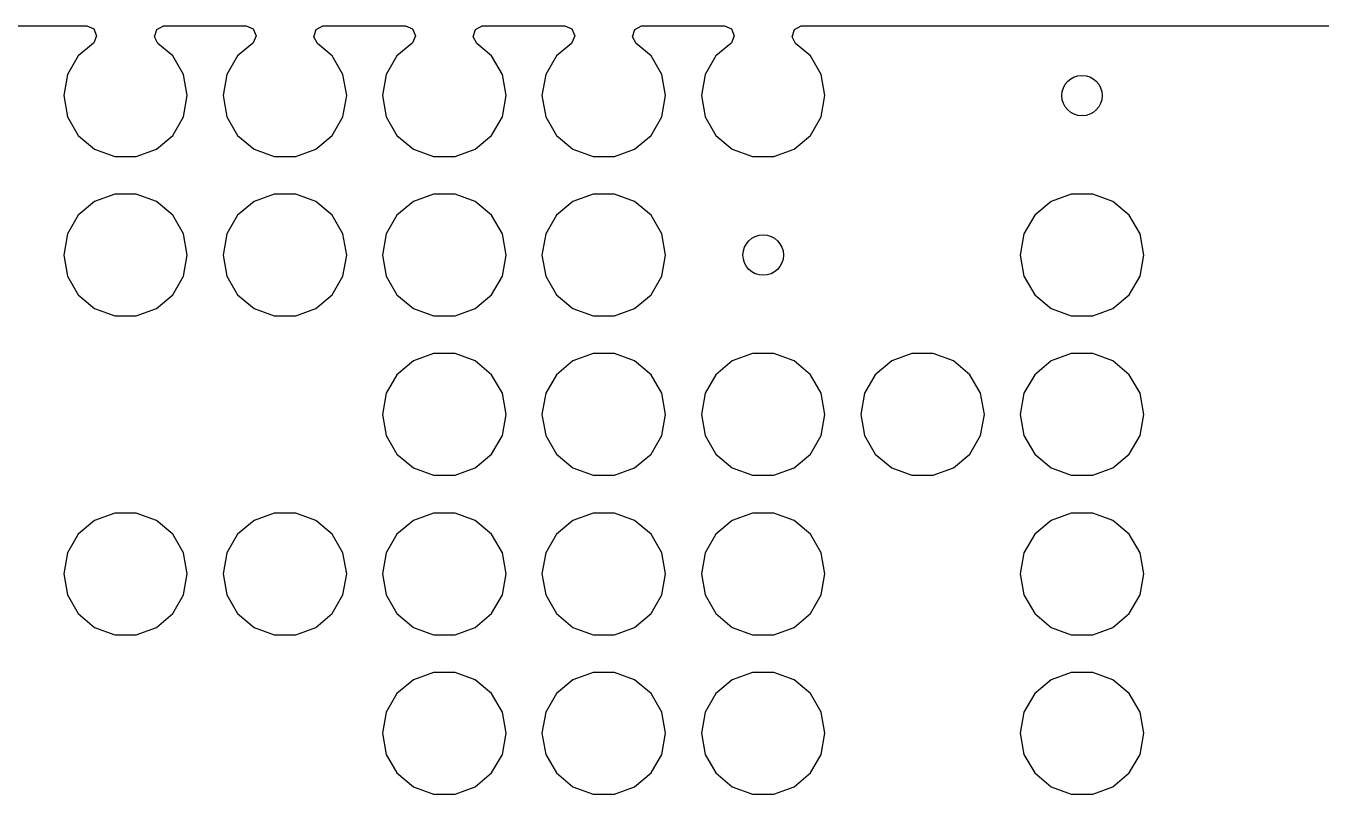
# Model space of a CAD drawing. Extents: x -0.61 to 0.4, y -0.57 to 0.67.
# Drawn here: x -0.0944 to 0.1615, y 0.5164 to 0.6682 of the extents above; entities that cross this region are included whole.
import ezdxf

# ---------------------------------------------------------------- set-up
doc = ezdxf.new("R2010")
doc.units = 0
doc.header["$MEASUREMENT"] = 0

msp = doc.modelspace()

# ---------------------------------------------------------------- linework, layer by layer
for p, q in [((-0.17708, 0.66816), (-0.08237, 0.66816)), ((-0.08237, 0.66816), (-0.08099, 0.66758)), ((-0.06855, 0.66746), (-0.06722, 0.66815)), ((-0.06722, 0.66815), (-0.06704, 0.66816)), ((-0.06704, 0.66816), (-0.05088, 0.66816)), ((-0.05088, 0.66816), (-0.04949, 0.66758)), ((-0.03705, 0.66746), (-0.03572, 0.66815)), ((-0.03572, 0.66815), (-0.03555, 0.66816)), ((-0.03555, 0.66816), (-0.01938, 0.66816)), ((-0.01938, 0.66816), (-0.01799, 0.66758)), ((-0.00555, 0.66746), (-0.00422, 0.66815)), ((-0.00422, 0.66815), (-0.00405, 0.66816)), ((-0.00405, 0.66816), (0.01212, 0.66816)), ((0.01212, 0.66816), (0.0135, 0.66758)), ((0.02594, 0.66746), (0.02727, 0.66815)), ((0.02727, 0.66815), (0.02744, 0.66816)), ((0.02744, 0.66816), (0.04361, 0.66816)), ((0.04361, 0.66816), (0.045, 0.66758)), ((0.05744, 0.66746), (0.05877, 0.66815)), ((0.05877, 0.66815), (0.05894, 0.66816)), ((0.05894, 0.66816), (0.20089, 0.66816)), ((-0.08099, 0.66758), (-0.08041, 0.6662)), ((-0.08041, 0.6662), (-0.08099, 0.66481)), ((-0.069, 0.66603), (-0.06855, 0.66746)), ((-0.0683, 0.66469), (-0.069, 0.66603)), ((-0.04949, 0.66758), (-0.04892, 0.6662)), ((-0.04892, 0.6662), (-0.04949, 0.66481)), ((-0.0375, 0.66603), (-0.03705, 0.66746)), ((-0.03681, 0.66469), (-0.0375, 0.66603)), ((-0.01799, 0.66758), (-0.01742, 0.6662)), ((-0.01742, 0.6662), (-0.01799, 0.66481)), ((-0.00601, 0.66603), (-0.00555, 0.66746)), ((-0.00531, 0.66469), (-0.00601, 0.66603)), ((0.0135, 0.66758), (0.01408, 0.6662)), ((0.01408, 0.6662), (0.0135, 0.66481)), ((0.02549, 0.66603), (0.02594, 0.66746)), ((0.02618, 0.66469), (0.02549, 0.66603)), ((0.045, 0.66758), (0.04557, 0.6662)), ((0.04557, 0.6662), (0.045, 0.66481)), ((0.05699, 0.66603), (0.05744, 0.66746)), ((0.05768, 0.66469), (0.05699, 0.66603)), ((-0.08111, 0.6647), (-0.08406, 0.66222)), ((-0.08099, 0.66481), (-0.08111, 0.6647)), ((-0.06536, 0.66222), (-0.0683, 0.66469)), ((-0.04962, 0.6647), (-0.05256, 0.66222)), ((-0.04949, 0.66481), (-0.04962, 0.6647)), ((-0.03386, 0.66222), (-0.03681, 0.66469)), ((-0.01812, 0.6647), (-0.02107, 0.66222)), ((-0.01799, 0.66481), (-0.01812, 0.6647)), ((-0.00237, 0.66222), (-0.00531, 0.66469)), ((0.01338, 0.6647), (0.01043, 0.66222)), ((0.0135, 0.66481), (0.01338, 0.6647)), ((0.02913, 0.66222), (0.02618, 0.66469)), ((0.04487, 0.6647), (0.04193, 0.66222)), ((0.045, 0.66481), (0.04487, 0.6647)), ((0.06063, 0.66222), (0.05768, 0.66469)), ((-0.08406, 0.66222), (-0.08618, 0.65855)), ((-0.06324, 0.65855), (-0.06536, 0.66222)), ((-0.05256, 0.66222), (-0.05468, 0.65855)), ((-0.03174, 0.65855), (-0.03386, 0.66222)), ((-0.02107, 0.66222), (-0.02319, 0.65855)), ((-0.00025, 0.65855), (-0.00237, 0.66222)), ((0.01043, 0.66222), (0.00831, 0.65855)), ((0.03125, 0.65855), (0.02913, 0.66222)), ((0.04193, 0.66222), (0.03981, 0.65855)), ((0.06274, 0.65855), (0.06063, 0.66222)), ((-0.08618, 0.65855), (-0.08691, 0.65438)), ((-0.0625, 0.65438), (-0.06324, 0.65855)), ((-0.05468, 0.65855), (-0.05542, 0.65438)), ((-0.03101, 0.65438), (-0.03174, 0.65855)), ((-0.02319, 0.65855), (-0.02392, 0.65438)), ((0.00049, 0.65438), (-0.00025, 0.65855)), ((0.00831, 0.65855), (0.00757, 0.65438)), ((0.03198, 0.65438), (0.03125, 0.65855)), ((0.03981, 0.65855), (0.03907, 0.65438)), ((0.06348, 0.65438), (0.06274, 0.65855)), ((-0.08691, 0.65438), (-0.08618, 0.6502)), ((-0.06324, 0.6502), (-0.0625, 0.65438)), ((-0.05542, 0.65438), (-0.05468, 0.6502)), ((-0.03174, 0.6502), (-0.03101, 0.65438)), ((-0.02392, 0.65438), (-0.02319, 0.6502)), ((-0.00025, 0.6502), (0.00049, 0.65438)), ((0.00757, 0.65438), (0.00831, 0.6502)), ((0.03125, 0.6502), (0.03198, 0.65438)), ((0.03907, 0.65438), (0.03981, 0.6502)), ((0.06274, 0.6502), (0.06348, 0.65438)), ((-0.08618, 0.6502), (-0.08406, 0.64653)), ((-0.06536, 0.64653), (-0.06324, 0.6502)), ((-0.05468, 0.6502), (-0.05256, 0.64653)), ((-0.03386, 0.64653), (-0.03174, 0.6502)), ((-0.02319, 0.6502), (-0.02107, 0.64653)), ((-0.00237, 0.64653), (-0.00025, 0.6502)), ((0.00831, 0.6502), (0.01043, 0.64653)), ((0.02913, 0.64653), (0.03125, 0.6502)), ((0.03981, 0.6502), (0.04193, 0.64653)), ((0.06063, 0.64653), (0.06274, 0.6502)), ((-0.08406, 0.64653), (-0.08081, 0.64381)), ((-0.06861, 0.64381), (-0.06536, 0.64653)), ((-0.05256, 0.64653), (-0.04932, 0.64381)), ((-0.03711, 0.64381), (-0.03386, 0.64653)), ((-0.02107, 0.64653), (-0.01782, 0.64381)), ((-0.00561, 0.64381), (-0.00237, 0.64653)), ((0.01043, 0.64653), (0.01368, 0.64381)), ((0.02588, 0.64381), (0.02913, 0.64653)), ((0.04193, 0.64653), (0.04517, 0.64381)), ((0.05738, 0.64381), (0.06063, 0.64653)), ((-0.08081, 0.64381), (-0.07683, 0.64236)), ((-0.07683, 0.64236), (-0.07259, 0.64236)), ((-0.07259, 0.64236), (-0.06861, 0.64381)), ((-0.04932, 0.64381), (-0.04533, 0.64236)), ((-0.04533, 0.64236), (-0.04109, 0.64236)), ((-0.04109, 0.64236), (-0.03711, 0.64381)), ((-0.01782, 0.64381), (-0.01384, 0.64236)), ((-0.01384, 0.64236), (-0.0096, 0.64236)), ((-0.0096, 0.64236), (-0.00561, 0.64381)), ((0.01368, 0.64381), (0.01766, 0.64236)), ((0.01766, 0.64236), (0.0219, 0.64236)), ((0.0219, 0.64236), (0.02588, 0.64381)), ((0.04517, 0.64381), (0.04916, 0.64236)), ((0.04916, 0.64236), (0.0534, 0.64236)), ((0.0534, 0.64236), (0.05738, 0.64381)), ((-0.07683, 0.6349), (-0.08081, 0.63345)), ((-0.07259, 0.6349), (-0.07683, 0.6349)), ((-0.06861, 0.63345), (-0.07259, 0.6349)), ((-0.04533, 0.6349), (-0.04932, 0.63345)), ((-0.04109, 0.6349), (-0.04533, 0.6349)), ((-0.03711, 0.63345), (-0.04109, 0.6349)), ((-0.01384, 0.6349), (-0.01782, 0.63345)), ((-0.0096, 0.6349), (-0.01384, 0.6349)), ((-0.00561, 0.63345), (-0.0096, 0.6349)), ((0.01766, 0.6349), (0.01368, 0.63345)), ((0.0219, 0.6349), (0.01766, 0.6349)), ((0.02588, 0.63345), (0.0219, 0.6349)), ((0.11215, 0.6349), (0.10817, 0.63345)), ((0.11639, 0.6349), (0.11215, 0.6349)), ((0.12037, 0.63345), (0.11639, 0.6349)), ((-0.08081, 0.63345), (-0.08406, 0.63073)), ((-0.06536, 0.63073), (-0.06861, 0.63345)), ((-0.04932, 0.63345), (-0.05256, 0.63073)), ((-0.03386, 0.63073), (-0.03711, 0.63345)), ((-0.01782, 0.63345), (-0.02107, 0.63073)), ((-0.00237, 0.63073), (-0.00561, 0.63345)), ((0.01368, 0.63345), (0.01043, 0.63073)), ((0.02913, 0.63073), (0.02588, 0.63345)), ((0.10817, 0.63345), (0.10492, 0.63073)), ((0.12362, 0.63073), (0.12037, 0.63345)), ((-0.08406, 0.63073), (-0.08618, 0.62706)), ((-0.06324, 0.62706), (-0.06536, 0.63073)), ((-0.05256, 0.63073), (-0.05468, 0.62706)), ((-0.03174, 0.62706), (-0.03386, 0.63073)), ((-0.02107, 0.63073), (-0.02319, 0.62706)), ((-0.00025, 0.62706), (-0.00237, 0.63073)), ((0.01043, 0.63073), (0.00831, 0.62706)), ((0.03125, 0.62706), (0.02913, 0.63073)), ((0.10492, 0.63073), (0.1028, 0.62706)), ((0.12574, 0.62706), (0.12362, 0.63073)), ((-0.08618, 0.62706), (-0.08691, 0.62288)), ((-0.0625, 0.62288), (-0.06324, 0.62706)), ((-0.05468, 0.62706), (-0.05542, 0.62288)), ((-0.03101, 0.62288), (-0.03174, 0.62706)), ((-0.02319, 0.62706), (-0.02392, 0.62288)), ((0.00049, 0.62288), (-0.00025, 0.62706)), ((0.00831, 0.62706), (0.00757, 0.62288)), ((0.03198, 0.62288), (0.03125, 0.62706)), ((0.1028, 0.62706), (0.10206, 0.62288)), ((0.12647, 0.62288), (0.12574, 0.62706)), ((-0.08691, 0.62288), (-0.08618, 0.61871)), ((-0.06324, 0.61871), (-0.0625, 0.62288)), ((-0.05542, 0.62288), (-0.05468, 0.61871)), ((-0.03174, 0.61871), (-0.03101, 0.62288)), ((-0.02392, 0.62288), (-0.02319, 0.61871)), ((-0.00025, 0.61871), (0.00049, 0.62288)), ((0.00757, 0.62288), (0.00831, 0.61871)), ((0.03125, 0.61871), (0.03198, 0.62288)), ((0.10206, 0.62288), (0.1028, 0.61871)), ((0.12574, 0.61871), (0.12647, 0.62288)), ((-0.08618, 0.61871), (-0.08406, 0.61504)), ((-0.06536, 0.61504), (-0.06324, 0.61871)), ((-0.05468, 0.61871), (-0.05256, 0.61504)), ((-0.03386, 0.61504), (-0.03174, 0.61871)), ((-0.02319, 0.61871), (-0.02107, 0.61504)), ((-0.00237, 0.61504), (-0.00025, 0.61871)), ((0.00831, 0.61871), (0.01043, 0.61504)), ((0.02913, 0.61504), (0.03125, 0.61871)), ((0.1028, 0.61871), (0.10492, 0.61504)), ((0.12362, 0.61504), (0.12574, 0.61871)), ((-0.08406, 0.61504), (-0.08081, 0.61231)), ((-0.06861, 0.61231), (-0.06536, 0.61504)), ((-0.05256, 0.61504), (-0.04932, 0.61231)), ((-0.03711, 0.61231), (-0.03386, 0.61504)), ((-0.02107, 0.61504), (-0.01782, 0.61231)), ((-0.00561, 0.61231), (-0.00237, 0.61504)), ((0.01043, 0.61504), (0.01368, 0.61231)), ((0.02588, 0.61231), (0.02913, 0.61504)), ((0.10492, 0.61504), (0.10817, 0.61231)), ((0.12037, 0.61231), (0.12362, 0.61504)), ((-0.08081, 0.61231), (-0.07683, 0.61086)), ((-0.07259, 0.61086), (-0.06861, 0.61231)), ((-0.04932, 0.61231), (-0.04533, 0.61086)), ((-0.04109, 0.61086), (-0.03711, 0.61231)), ((-0.01782, 0.61231), (-0.01384, 0.61086)), ((-0.0096, 0.61086), (-0.00561, 0.61231)), ((0.01368, 0.61231), (0.01766, 0.61086)), ((0.0219, 0.61086), (0.02588, 0.61231)), ((0.10817, 0.61231), (0.11215, 0.61086)), ((0.11639, 0.61086), (0.12037, 0.61231)), ((-0.07683, 0.61086), (-0.07259, 0.61086)), ((-0.04533, 0.61086), (-0.04109, 0.61086)), ((-0.01384, 0.61086), (-0.0096, 0.61086)), ((0.01766, 0.61086), (0.0219, 0.61086)), ((0.11215, 0.61086), (0.11639, 0.61086)), ((-0.01782, 0.60196), (-0.02107, 0.59923)), ((-0.01384, 0.60341), (-0.01782, 0.60196)), ((-0.0096, 0.60341), (-0.01384, 0.60341)), ((-0.00561, 0.60196), (-0.0096, 0.60341)), ((-0.00237, 0.59923), (-0.00561, 0.60196)), ((0.01368, 0.60196), (0.01043, 0.59923)), ((0.01766, 0.60341), (0.01368, 0.60196)), ((0.0219, 0.60341), (0.01766, 0.60341)), ((0.02588, 0.60196), (0.0219, 0.60341)), ((0.02913, 0.59923), (0.02588, 0.60196)), ((0.04517, 0.60196), (0.04193, 0.59923)), ((0.04916, 0.60341), (0.04517, 0.60196)), ((0.0534, 0.60341), (0.04916, 0.60341)), ((0.05738, 0.60196), (0.0534, 0.60341)), ((0.06063, 0.59923), (0.05738, 0.60196)), ((0.07667, 0.60196), (0.07342, 0.59923)), ((0.08065, 0.60341), (0.07667, 0.60196)), ((0.08489, 0.60341), (0.08065, 0.60341)), ((0.08887, 0.60196), (0.08489, 0.60341)), ((0.09212, 0.59923), (0.08887, 0.60196)), ((0.10817, 0.60196), (0.10492, 0.59923)), ((0.11215, 0.60341), (0.10817, 0.60196)), ((0.11639, 0.60341), (0.11215, 0.60341)), ((0.12037, 0.60196), (0.11639, 0.60341)), ((0.12362, 0.59923), (0.12037, 0.60196)), ((-0.02107, 0.59923), (-0.02319, 0.59556)), ((-0.00025, 0.59556), (-0.00237, 0.59923)), ((0.01043, 0.59923), (0.00831, 0.59556)), ((0.03125, 0.59556), (0.02913, 0.59923)), ((0.04193, 0.59923), (0.03981, 0.59556)), ((0.06274, 0.59556), (0.06063, 0.59923)), ((0.07342, 0.59923), (0.0713, 0.59556)), ((0.09424, 0.59556), (0.09212, 0.59923)), ((0.10492, 0.59923), (0.1028, 0.59556)), ((0.12574, 0.59556), (0.12362, 0.59923)), ((-0.02319, 0.59556), (-0.02392, 0.59139)), ((0.00049, 0.59139), (-0.00025, 0.59556)), ((0.00831, 0.59556), (0.00757, 0.59139)), ((0.03198, 0.59139), (0.03125, 0.59556)), ((0.03981, 0.59556), (0.03907, 0.59139)), ((0.06348, 0.59139), (0.06274, 0.59556)), ((0.0713, 0.59556), (0.07057, 0.59139)), ((0.09498, 0.59139), (0.09424, 0.59556)), ((0.1028, 0.59556), (0.10206, 0.59139)), ((0.12647, 0.59139), (0.12574, 0.59556)), ((-0.02392, 0.59139), (-0.02319, 0.58721)), ((-0.00025, 0.58721), (0.00049, 0.59139)), ((0.00757, 0.59139), (0.00831, 0.58721)), ((0.03125, 0.58721), (0.03198, 0.59139)), ((0.03907, 0.59139), (0.03981, 0.58721)), ((0.06274, 0.58721), (0.06348, 0.59139)), ((0.07057, 0.59139), (0.0713, 0.58721)), ((0.09424, 0.58721), (0.09498, 0.59139)), ((0.10206, 0.59139), (0.1028, 0.58721)), ((0.12574, 0.58721), (0.12647, 0.59139)), ((-0.02319, 0.58721), (-0.02107, 0.58354)), ((-0.00237, 0.58354), (-0.00025, 0.58721)), ((0.00831, 0.58721), (0.01043, 0.58354)), ((0.02913, 0.58354), (0.03125, 0.58721)), ((0.03981, 0.58721), (0.04193, 0.58354)), ((0.06063, 0.58354), (0.06274, 0.58721)), ((0.0713, 0.58721), (0.07342, 0.58354)), ((0.09212, 0.58354), (0.09424, 0.58721)), ((0.1028, 0.58721), (0.10492, 0.58354)), ((0.12362, 0.58354), (0.12574, 0.58721)), ((-0.02107, 0.58354), (-0.01782, 0.58082)), ((-0.00561, 0.58082), (-0.00237, 0.58354)), ((0.01043, 0.58354), (0.01368, 0.58082)), ((0.02588, 0.58082), (0.02913, 0.58354)), ((0.04193, 0.58354), (0.04517, 0.58082)), ((0.05738, 0.58082), (0.06063, 0.58354)), ((0.07342, 0.58354), (0.07667, 0.58082)), ((0.08887, 0.58082), (0.09212, 0.58354)), ((0.10492, 0.58354), (0.10817, 0.58082)), ((0.12037, 0.58082), (0.12362, 0.58354)), ((-0.01782, 0.58082), (-0.01384, 0.57937)), ((-0.01384, 0.57937), (-0.0096, 0.57937)), ((-0.0096, 0.57937), (-0.00561, 0.58082)), ((0.01368, 0.58082), (0.01766, 0.57937)), ((0.01766, 0.57937), (0.0219, 0.57937)), ((0.0219, 0.57937), (0.02588, 0.58082)), ((0.04517, 0.58082), (0.04916, 0.57937)), ((0.04916, 0.57937), (0.0534, 0.57937)), ((0.0534, 0.57937), (0.05738, 0.58082)), ((0.07667, 0.58082), (0.08065, 0.57937)), ((0.08065, 0.57937), (0.08489, 0.57937)), ((0.08489, 0.57937), (0.08887, 0.58082)), ((0.10817, 0.58082), (0.11215, 0.57937)), ((0.11215, 0.57937), (0.11639, 0.57937)), ((0.11639, 0.57937), (0.12037, 0.58082)), ((-0.07683, 0.57191), (-0.08081, 0.57046)), ((-0.07259, 0.57191), (-0.07683, 0.57191)), ((-0.06861, 0.57046), (-0.07259, 0.57191)), ((-0.04533, 0.57191), (-0.04932, 0.57046)), ((-0.04109, 0.57191), (-0.04533, 0.57191)), ((-0.03711, 0.57046), (-0.04109, 0.57191)), ((-0.01384, 0.57191), (-0.01782, 0.57046)), ((-0.0096, 0.57191), (-0.01384, 0.57191)), ((-0.00561, 0.57046), (-0.0096, 0.57191)), ((0.01766, 0.57191), (0.01368, 0.57046)), ((0.0219, 0.57191), (0.01766, 0.57191)), ((0.02588, 0.57046), (0.0219, 0.57191)), ((0.04916, 0.57191), (0.04517, 0.57046)), ((0.0534, 0.57191), (0.04916, 0.57191)), ((0.05738, 0.57046), (0.0534, 0.57191)), ((0.11215, 0.57191), (0.10817, 0.57046)), ((0.11639, 0.57191), (0.11215, 0.57191)), ((0.12037, 0.57046), (0.11639, 0.57191)), ((-0.08081, 0.57046), (-0.08406, 0.56774)), ((-0.06536, 0.56774), (-0.06861, 0.57046)), ((-0.04932, 0.57046), (-0.05256, 0.56774)), ((-0.03386, 0.56774), (-0.03711, 0.57046)), ((-0.01782, 0.57046), (-0.02107, 0.56774)), ((-0.00237, 0.56774), (-0.00561, 0.57046)), ((0.01368, 0.57046), (0.01043, 0.56774)), ((0.02913, 0.56774), (0.02588, 0.57046)), ((0.04517, 0.57046), (0.04193, 0.56774)), ((0.06063, 0.56774), (0.05738, 0.57046)), ((0.10817, 0.57046), (0.10492, 0.56774)), ((0.12362, 0.56774), (0.12037, 0.57046)), ((-0.08406, 0.56774), (-0.08618, 0.56406)), ((-0.06324, 0.56406), (-0.06536, 0.56774)), ((-0.05256, 0.56774), (-0.05468, 0.56406)), ((-0.03174, 0.56406), (-0.03386, 0.56774)), ((-0.02107, 0.56774), (-0.02319, 0.56406)), ((-0.00025, 0.56406), (-0.00237, 0.56774)), ((0.01043, 0.56774), (0.00831, 0.56406)), ((0.03125, 0.56406), (0.02913, 0.56774)), ((0.04193, 0.56774), (0.03981, 0.56406)), ((0.06274, 0.56406), (0.06063, 0.56774)), ((0.10492, 0.56774), (0.1028, 0.56406)), ((0.12574, 0.56406), (0.12362, 0.56774)), ((-0.08618, 0.56406), (-0.08691, 0.55989)), ((-0.0625, 0.55989), (-0.06324, 0.56406)), ((-0.05468, 0.56406), (-0.05542, 0.55989)), ((-0.03101, 0.55989), (-0.03174, 0.56406)), ((-0.02319, 0.56406), (-0.02392, 0.55989)), ((0.00049, 0.55989), (-0.00025, 0.56406)), ((0.00831, 0.56406), (0.00757, 0.55989)), ((0.03198, 0.55989), (0.03125, 0.56406)), ((0.03981, 0.56406), (0.03907, 0.55989)), ((0.06348, 0.55989), (0.06274, 0.56406)), ((0.1028, 0.56406), (0.10206, 0.55989)), ((0.12647, 0.55989), (0.12574, 0.56406)), ((-0.08691, 0.55989), (-0.08618, 0.55572)), ((-0.06324, 0.55572), (-0.0625, 0.55989)), ((-0.05542, 0.55989), (-0.05468, 0.55572)), ((-0.03174, 0.55572), (-0.03101, 0.55989)), ((-0.02392, 0.55989), (-0.02319, 0.55572)), ((-0.00025, 0.55572), (0.00049, 0.55989)), ((0.00757, 0.55989), (0.00831, 0.55572)), ((0.03125, 0.55572), (0.03198, 0.55989)), ((0.03907, 0.55989), (0.03981, 0.55572)), ((0.06274, 0.55572), (0.06348, 0.55989)), ((0.10206, 0.55989), (0.1028, 0.55572)), ((0.12574, 0.55572), (0.12647, 0.55989)), ((-0.08618, 0.55572), (-0.08406, 0.55204)), ((-0.06536, 0.55204), (-0.06324, 0.55572)), ((-0.05468, 0.55572), (-0.05256, 0.55204)), ((-0.03386, 0.55204), (-0.03174, 0.55572)), ((-0.02319, 0.55572), (-0.02107, 0.55204)), ((-0.00237, 0.55204), (-0.00025, 0.55572)), ((0.00831, 0.55572), (0.01043, 0.55204)), ((0.02913, 0.55204), (0.03125, 0.55572)), ((0.03981, 0.55572), (0.04193, 0.55204)), ((0.06063, 0.55204), (0.06274, 0.55572)), ((0.1028, 0.55572), (0.10492, 0.55204)), ((0.12362, 0.55204), (0.12574, 0.55572)), ((-0.08406, 0.55204), (-0.08081, 0.54932)), ((-0.06861, 0.54932), (-0.06536, 0.55204)), ((-0.05256, 0.55204), (-0.04932, 0.54932)), ((-0.03711, 0.54932), (-0.03386, 0.55204)), ((-0.02107, 0.55204), (-0.01782, 0.54932)), ((-0.00561, 0.54932), (-0.00237, 0.55204)), ((0.01043, 0.55204), (0.01368, 0.54932)), ((0.02588, 0.54932), (0.02913, 0.55204)), ((0.04193, 0.55204), (0.04517, 0.54932)), ((0.05738, 0.54932), (0.06063, 0.55204)), ((0.10492, 0.55204), (0.10817, 0.54932)), ((0.12037, 0.54932), (0.12362, 0.55204)), ((-0.08081, 0.54932), (-0.07683, 0.54787)), ((-0.07683, 0.54787), (-0.07259, 0.54787)), ((-0.07259, 0.54787), (-0.06861, 0.54932)), ((-0.04932, 0.54932), (-0.04533, 0.54787)), ((-0.04533, 0.54787), (-0.04109, 0.54787)), ((-0.04109, 0.54787), (-0.03711, 0.54932)), ((-0.01782, 0.54932), (-0.01384, 0.54787)), ((-0.01384, 0.54787), (-0.0096, 0.54787)), ((-0.0096, 0.54787), (-0.00561, 0.54932)), ((0.01368, 0.54932), (0.01766, 0.54787)), ((0.01766, 0.54787), (0.0219, 0.54787)), ((0.0219, 0.54787), (0.02588, 0.54932)), ((0.04517, 0.54932), (0.04916, 0.54787)), ((0.04916, 0.54787), (0.0534, 0.54787)), ((0.0534, 0.54787), (0.05738, 0.54932)), ((0.10817, 0.54932), (0.11215, 0.54787)), ((0.11215, 0.54787), (0.11639, 0.54787)), ((0.11639, 0.54787), (0.12037, 0.54932)), ((-0.01384, 0.54041), (-0.01782, 0.53896)), ((-0.0096, 0.54041), (-0.01384, 0.54041)), ((-0.00561, 0.53896), (-0.0096, 0.54041)), ((0.01766, 0.54041), (0.01368, 0.53896)), ((0.0219, 0.54041), (0.01766, 0.54041)), ((0.02588, 0.53896), (0.0219, 0.54041)), ((0.04916, 0.54041), (0.04517, 0.53896)), ((0.0534, 0.54041), (0.04916, 0.54041)), ((0.05738, 0.53896), (0.0534, 0.54041)), ((0.11215, 0.54041), (0.10817, 0.53896)), ((0.11639, 0.54041), (0.11215, 0.54041)), ((0.12037, 0.53896), (0.11639, 0.54041)), ((-0.01782, 0.53896), (-0.02107, 0.53624)), ((-0.00237, 0.53624), (-0.00561, 0.53896)), ((0.01368, 0.53896), (0.01043, 0.53624)), ((0.02913, 0.53624), (0.02588, 0.53896)), ((0.04517, 0.53896), (0.04193, 0.53624)), ((0.06063, 0.53624), (0.05738, 0.53896)), ((0.10817, 0.53896), (0.10492, 0.53624)), ((0.12362, 0.53624), (0.12037, 0.53896)), ((-0.02107, 0.53624), (-0.02319, 0.53257)), ((-0.00025, 0.53257), (-0.00237, 0.53624)), ((0.01043, 0.53624), (0.00831, 0.53257)), ((0.03125, 0.53257), (0.02913, 0.53624)), ((0.04193, 0.53624), (0.03981, 0.53257)), ((0.06274, 0.53257), (0.06063, 0.53624)), ((0.10492, 0.53624), (0.1028, 0.53257)), ((0.12574, 0.53257), (0.12362, 0.53624)), ((-0.02319, 0.53257), (-0.02392, 0.52839)), ((0.00049, 0.52839), (-0.00025, 0.53257)), ((0.00831, 0.53257), (0.00757, 0.52839)), ((0.03198, 0.52839), (0.03125, 0.53257)), ((0.03981, 0.53257), (0.03907, 0.52839)), ((0.06348, 0.52839), (0.06274, 0.53257)), ((0.1028, 0.53257), (0.10206, 0.52839)), ((0.12647, 0.52839), (0.12574, 0.53257)), ((-0.02392, 0.52839), (-0.02319, 0.52422)), ((-0.00025, 0.52422), (0.00049, 0.52839)), ((0.00757, 0.52839), (0.00831, 0.52422)), ((0.03125, 0.52422), (0.03198, 0.52839)), ((0.03907, 0.52839), (0.03981, 0.52422)), ((0.06274, 0.52422), (0.06348, 0.52839)), ((0.10206, 0.52839), (0.1028, 0.52422)), ((0.12574, 0.52422), (0.12647, 0.52839)), ((-0.02319, 0.52422), (-0.02107, 0.52055)), ((-0.00237, 0.52055), (-0.00025, 0.52422)), ((0.00831, 0.52422), (0.01043, 0.52055)), ((0.02913, 0.52055), (0.03125, 0.52422)), ((0.03981, 0.52422), (0.04193, 0.52055)), ((0.06063, 0.52055), (0.06274, 0.52422)), ((0.1028, 0.52422), (0.10492, 0.52055)), ((0.12362, 0.52055), (0.12574, 0.52422)), ((-0.02107, 0.52055), (-0.01782, 0.51782)), ((-0.00561, 0.51782), (-0.00237, 0.52055)), ((0.01043, 0.52055), (0.01368, 0.51782)), ((0.02588, 0.51782), (0.02913, 0.52055)), ((0.04193, 0.52055), (0.04517, 0.51782)), ((0.05738, 0.51782), (0.06063, 0.52055)), ((0.10492, 0.52055), (0.10817, 0.51782)), ((0.12037, 0.51782), (0.12362, 0.52055)), ((-0.01782, 0.51782), (-0.01384, 0.51637)), ((-0.0096, 0.51637), (-0.00561, 0.51782)), ((0.01368, 0.51782), (0.01766, 0.51637)), ((0.0219, 0.51637), (0.02588, 0.51782)), ((0.04517, 0.51782), (0.04916, 0.51637)), ((0.0534, 0.51637), (0.05738, 0.51782)), ((0.10817, 0.51782), (0.11215, 0.51637)), ((0.11639, 0.51637), (0.12037, 0.51782)), ((-0.01384, 0.51637), (-0.0096, 0.51637)), ((0.01766, 0.51637), (0.0219, 0.51637)), ((0.04916, 0.51637), (0.0534, 0.51637)), ((0.11215, 0.51637), (0.11639, 0.51637))]:
    msp.add_line(p, q)
for centre in [(0.11427, 0.65438), (0.05128, 0.62288)]:
    msp.add_circle(centre, 0.004)

doc.saveas('drawing.dxf')
